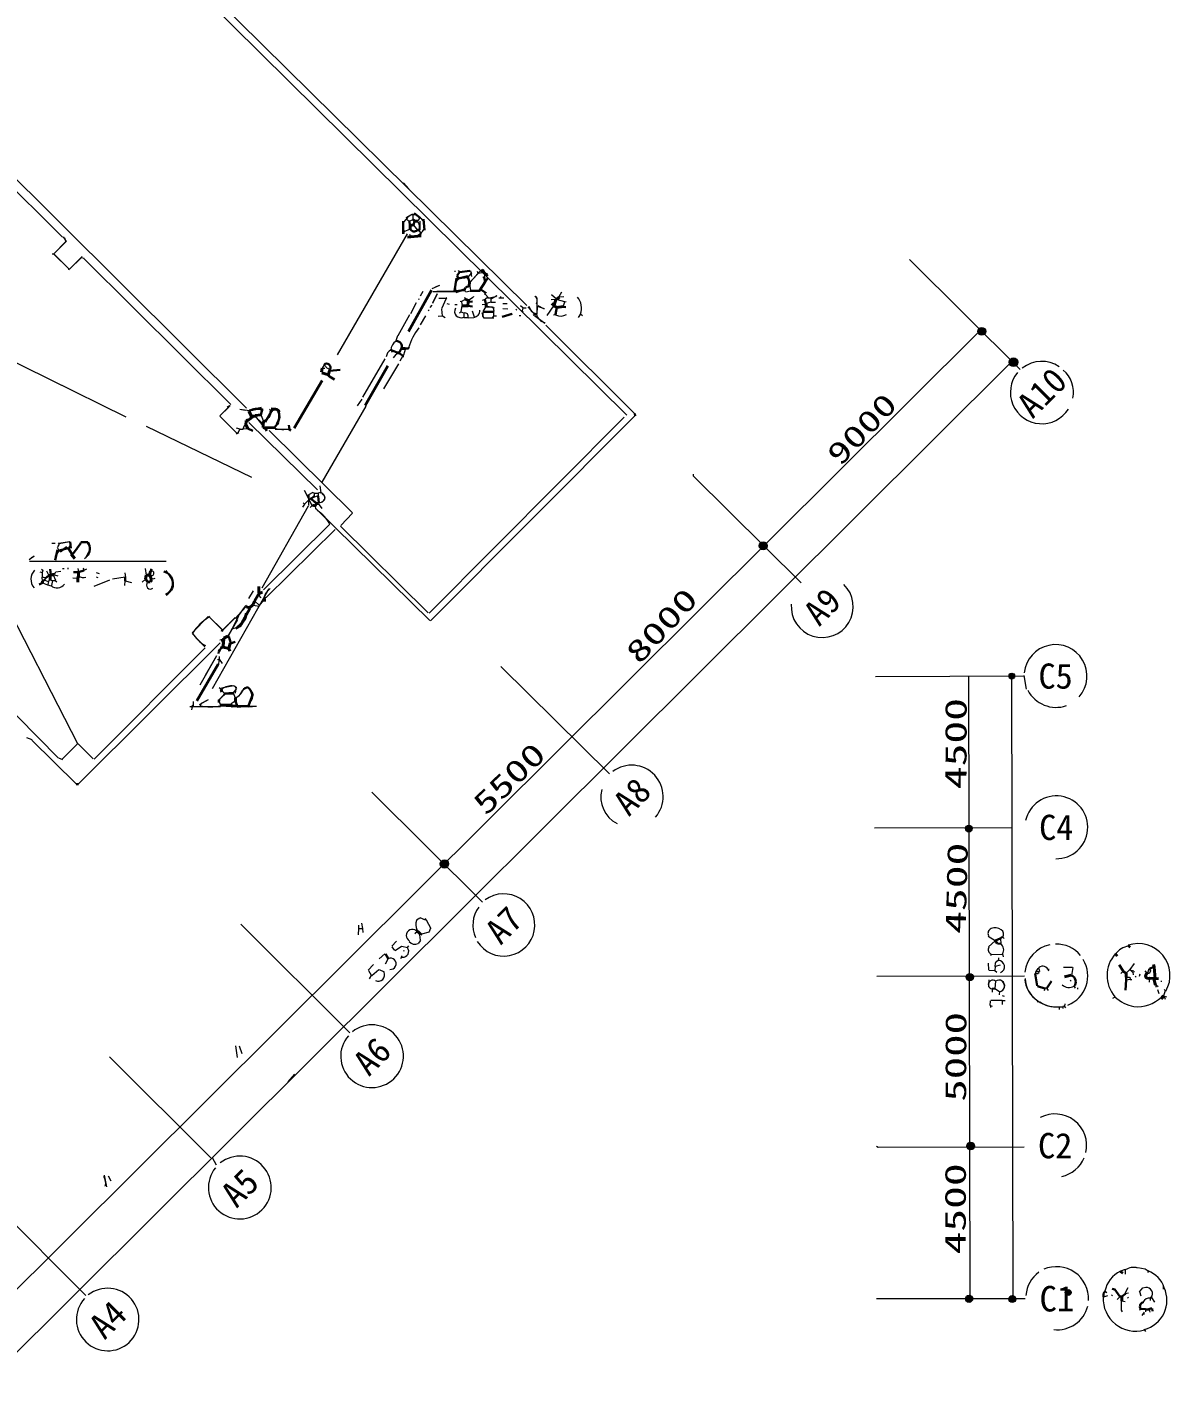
# Model space of a CAD drawing. Header units: millimetres. Extents: x -22015 to 140060, y -26591 to 87788.
# Drawn here: x 104896 to 138871, y 2743 to 42796 of the extents above; entities that cross this region are included whole.
import ezdxf
from ezdxf.enums import TextEntityAlignment as Align

# ---------------------------------------------------------------- set-up
doc = ezdxf.new("R2010")
doc.units = ezdxf.units.MM
for name, color, linetype, lineweight in [('A_MED', 9, 'CONTINUOUS', 20), ('A_THIN', 8, 'CONTINUOUS', 15), ('AXIS', 1, 'CONTINUOUS', 15), ('AXIS_SYM', 1, 'CONTINUOUS', 20), ('AXIS_TEXT', 1, 'CONTINUOUS', 13), ('CHECK', 2, 'CONTINUOUS', 35), ('DIM', 3, 'CONTINUOUS', 15), ('DIM_TEXT', 3, 'CONTINUOUS', 13), ('FRAME', 8, 'CONTINUOUS', 90), ('P_NOMARK', 6, 'CONTINUOUS', 35), ('P_R', 5, 'CONTINUOUS', 40), ('P_R_MARK', 5, 'CONTINUOUS', 25), ('SYM', 4, 'CONTINUOUS', 25), ('TEXT_SHAPE', 7, 'CONTINUOUS', 30)]:
    doc.layers.add(name, color=color, linetype=linetype, lineweight=lineweight)
doc.styles.add('JP', font='msgothic.ttc')

msp = doc.modelspace()

# ---------------------------------------------------------------- hatches: boundary and pattern name
at = {"layer": 'DIM'}
h = msp.add_hatch(color=7, dxfattribs=at)
h.dxf.hatch_style = 1
edge = h.paths.add_edge_path()
edge.add_arc((133274, 33746), 117, 0, 360)
h = msp.add_hatch(color=7, dxfattribs=at)
h.dxf.hatch_style = 1
edge = h.paths.add_edge_path()
edge.add_arc((134216, 32825), 129, 0, 360)
h = msp.add_hatch(color=7, dxfattribs=at)
h.dxf.hatch_style = 1
edge = h.paths.add_edge_path()
edge.add_arc((126779, 27369), 120, 0, 360)
h = msp.add_hatch(color=7, dxfattribs=at)
h.dxf.hatch_style = 1
edge = h.paths.add_edge_path()
edge.add_arc((134168, 23494), 90, 0, 360)
h = msp.add_hatch(color=7, dxfattribs=at)
h.dxf.hatch_style = 1
edge = h.paths.add_edge_path()
edge.add_arc((132890, 18960), 99.2, 0, 360)
h = msp.add_hatch(color=7, dxfattribs=at)
h.dxf.hatch_style = 1
edge = h.paths.add_edge_path()
edge.add_arc((117304, 17910), 123, 0, 360)
h = msp.add_hatch(color=7, dxfattribs=at)
h.dxf.hatch_style = 1
edge = h.paths.add_edge_path()
edge.add_arc((132918, 14542), 108, 0, 360)
h = msp.add_hatch(color=7, dxfattribs=at)
h.dxf.hatch_style = 1
edge = h.paths.add_edge_path()
edge.add_arc((132944, 9523), 114, 0, 360)
h = msp.add_hatch(color=7, dxfattribs=at)
h.dxf.hatch_style = 1
edge = h.paths.add_edge_path()
edge.add_arc((135843, 5168), 90, 0, 360)
h = msp.add_hatch(color=7, dxfattribs=at)
h.dxf.hatch_style = 1
edge = h.paths.add_edge_path()
edge.add_arc((132897, 4982), 107, 0, 360)
h = msp.add_hatch(color=7, dxfattribs=at)
h.dxf.hatch_style = 1
edge = h.paths.add_edge_path()
edge.add_arc((134182, 4973), 103, 0, 360)

# ---------------------------------------------------------------- linework, layer by layer
at = {"layer": 'A_MED', "lineweight": 20}
for p, q in [((116196, 36645), (114115, 33046)), ((106509, 35945), (106592, 35924)), ((111845, 31259), (111922, 31071)), ((113672, 29258), (114978, 31525)), ((111348, 30940), (111313, 30839)), ((111456, 30846), (111320, 30834)), ((111404, 30958), (111353, 30941)), ((111669, 31219), (111902, 30995)), ((111218, 30837), (111319, 30837)), ((112272, 30838), (112721, 30838)), ((113370, 28570), (113145, 29012)), ((113395, 28952), (113261, 28881)), ((113544, 28859), (113296, 28760)), ((113432, 28931), (113398, 28948)), ((113431, 28930), (113431, 28846)), ((113617, 28950), (113550, 28932)), ((113550, 28931), (113550, 28846)), ((113250, 28552), (111873, 26113)), ((113257, 28715), (113141, 28611)), ((113262, 28761), (113261, 28711)), ((113548, 28625), (113656, 28479)), ((114571, 28335), (114222, 27977)), ((104976, 26917), (109038, 26908)), ((107347, 26345), (106880, 26157)), ((111776, 25902), (111845, 25819)), ((111993, 25843), (111798, 25600)), ((110286, 25267), (109805, 24783)), ((110319, 25280), (110301, 25247)), ((111412, 25561), (111164, 25300)), ((111388, 25617), (111424, 25551)), ((111624, 25601), (111795, 25578)), ((110610, 24080), (110592, 23843)), ((134528, 23510), (134594, 23109)), ((110790, 22962), (110586, 22777)), ((110782, 22973), (110622, 22798)), ((110676, 23148), (111041, 23214)), ((110684, 23063), (110770, 22981)), ((111114, 23115), (111023, 23002)), ((111023, 22998), (111089, 22845)), ((111044, 23204), (111107, 23171)), ((111053, 23210), (111122, 23127)), ((111112, 23167), (111088, 22991)), ((111460, 23170), (111606, 22978)), ((109737, 22595), (110648, 22593)), ((110613, 22744), (110647, 22626)), ((110623, 22796), (110617, 22746)), ((111089, 22752), (110967, 22672)), ((111482, 22597), (111719, 22598)), ((105046, 21602), (104896, 21656)), ((105955, 21035), (106390, 21468)), ((105834, 21062), (105949, 21019)), ((111092, 12497), (111141, 12154)), ((111199, 12499), (111282, 12273)), ((130145, 9519), (130196, 9485)), ((110399, 9185), (110517, 8964)), ((107194, 8659), (107259, 8307)), ((107310, 8639), (107388, 8484)), ((137535, 5855), (137399, 5806)), ((138135, 5873), (138225, 5808))]:
    msp.add_line(p, q, dxfattribs=at)
for centre, radius, start, end in [((113607, 28797), 141, 255.165, 85.7987), ((113646, 28795), 109, 280.6116, 79.1409), ((111190, 23858), 1649, 122.5627, 146.3504), ((110971, 22746), 459, 80.9675, 128.6514), ((111658, 22730), 488, 115.6788, 160.0408), ((110339, 24045), 1463, 258.2978, 282.4375), ((137983, 14592), 983, 138.9088, 220.0714), ((137791, 14796), 697, 102.9924, 141.0966), ((137926, 14596), 945, 330.5434, 108.3592), ((138010, 14777), 1128, 226.3415, 259.2316), ((137894, 14732), 1067, 264.8857, 312.796), ((106896, 8425), 342, 344.3577, 33.6692), ((137762, 5040), 844, 115.4384, 168.6897), ((137784, 5454), 459, 74.4367, 122.0609), ((137964, 5090), 762, 16.626, 70.3164), ((137888, 4934), 890, 284.1846, 24.9101), ((137850, 4986), 967, 177.0978, 285.5889)]:
    msp.add_arc(centre, radius, start, end, dxfattribs=at)
at = {"layer": 'A_THIN', "lineweight": 15}
for p, q in [((122723, 31251), (102610, 51144)), ((92209, 50557), (111419, 31463)), ((119751, 34517), (110056, 44081)), ((101195, 41276), (105949, 36542)), ((116089, 38160), (116247, 37979)), ((105969, 36560), (106059, 36415)), ((106015, 36524), (106053, 36409)), ((105642, 36051), (105710, 36051)), ((106047, 36404), (105700, 36057)), ((106046, 36405), (105704, 36058)), ((105698, 36043), (106144, 35603)), ((105701, 36042), (106142, 35605)), ((106537, 35970), (106163, 35599)), ((106163, 35595), (106504, 35936)), ((106590, 35916), (110954, 31572)), ((106151, 35612), (106131, 35563)), ((116465, 34591), (116297, 34269)), ((101622, 34274), (107838, 31203)), ((116742, 34208), (116588, 33938)), ((120316, 33929), (122955, 31300)), ((115530, 32924), (114871, 31792)), ((115936, 32782), (115489, 32041)), ((114851, 31732), (114712, 31531)), ((110938, 31537), (110633, 31229)), ((110897, 31496), (110633, 31229)), ((111219, 31428), (111509, 31392)), ((111220, 31431), (111381, 31398)), ((112100, 31429), (112151, 31378)), ((108441, 30922), (111571, 29405)), ((110631, 31219), (111137, 30723)), ((110632, 31220), (111137, 30718)), ((111118, 30878), (111221, 30846)), ((111488, 31039), (113535, 29033)), ((111681, 31226), (111875, 30977)), ((122646, 31189), (116846, 25363)), ((122963, 31238), (116894, 25137)), ((111224, 30834), (111160, 30729)), ((114574, 28345), (112095, 30800)), ((124693, 29498), (124693, 29448)), ((113431, 28930), (113550, 28931)), ((113599, 29150), (113629, 28949)), ((102792, 28523), (106406, 21467)), ((113148, 28605), (113082, 28519)), ((113109, 28643), (113143, 28609)), ((113262, 28795), (113262, 28761)), ((113262, 28761), (113295, 28761)), ((113380, 28576), (113312, 28508)), ((113461, 28558), (113474, 28457)), ((113492, 28469), (116873, 25151)), ((113894, 28016), (111930, 26060)), ((114053, 27852), (112009, 25829)), ((114217, 27955), (116822, 25378)), ((112086, 26091), (110405, 23114)), ((111617, 26026), (111484, 25798)), ((111666, 25725), (111800, 25606)), ((111928, 25757), (111800, 25597)), ((110311, 25253), (110704, 24868)), ((110313, 25258), (110703, 24864)), ((111088, 25235), (110720, 24859)), ((111162, 25301), (111092, 25219)), ((111182, 25291), (111142, 25192)), ((111384, 25578), (111176, 25290)), ((111088, 25224), (110717, 24866)), ((111156, 25175), (110862, 24683)), ((110872, 24676), (111147, 25187)), ((111027, 24977), (111011, 24909)), ((111223, 24958), (111017, 24898)), ((111101, 25215), (111135, 25197)), ((110639, 24485), (106425, 20294)), ((109804, 24760), (110187, 24367)), ((110708, 24588), (110624, 24568)), ((110771, 24602), (110754, 24484)), ((110188, 24332), (106890, 21029)), ((110041, 23237), (110527, 24086)), ((110202, 23520), (110543, 24111)), ((110664, 24377), (110585, 24166)), ((110605, 24080), (110605, 23995)), ((110606, 23991), (110555, 23975)), ((110612, 24000), (110701, 23868)), ((103671, 23243), (105828, 21061)), ((110604, 23153), (110686, 23098)), ((109808, 22592), (109787, 22491)), ((109832, 22744), (109838, 22610)), ((110284, 22788), (110012, 22636)), ((110074, 22678), (110040, 22611)), ((110284, 22787), (110076, 22677)), ((110980, 22661), (110979, 22628)), ((111484, 22583), (111720, 22603)), ((106361, 20294), (105040, 21590)), ((106421, 21486), (106860, 21039)), ((114750, 16094), (114749, 15993)), ((114838, 16146), (114874, 15994)), ((114754, 15992), (114736, 15807)), ((114749, 15993), (114868, 15993)), ((114865, 15993), (114877, 15874)), ((137226, 13949), (137158, 13914)), ((138693, 13970), (138727, 13886)), ((112850, 11658), (112650, 11432)), ((137539, 5846), (137538, 5711)), ((138219, 5794), (138201, 5761)), ((138111, 4056), (138142, 4004))]:
    msp.add_line(p, q, dxfattribs=at)
for centre, radius, start, end in [((112894, 27444), 1159, 29.932, 56.9428), ((112366, 25728), 438, 123.0454, 176.6714), ((110628, 25221), 922, 208.9865, 242.4448)]:
    msp.add_arc(centre, radius, start, end, dxfattribs=at)
at = {"layer": 'AXIS', "lineweight": 15}
for p, q in [((134416, 32613), (131130, 35882)), ((127905, 26272), (124697, 29446)), ((118983, 23781), (122209, 20592)), ((130119, 23482), (134536, 23505)), ((115150, 20046), (118432, 16770)), ((130089, 18983), (134172, 18995)), ((110364, 9167), (107354, 12170)), ((130197, 9487), (134531, 9498)), ((103439, 8290), (106645, 5081))]:
    msp.add_line(p, q, dxfattribs=at)
at = {"layer": 'AXIS', "lineweight": 20}
for p, q in [((114497, 12891), (111251, 16116)), ((134549, 14575), (130158, 14564)), ((134568, 4980), (130150, 4976))]:
    msp.add_line(p, q, dxfattribs=at)
at = {"layer": 'AXIS_SYM', "lineweight": 20}
for centre, radius, start, end in [((135060, 31913), 939, 56.4191, 128.1002), ((135061, 31933), 935, 140.8519, 327.7774), ((135106, 31925), 894, 349.1471, 48.5768), ((128533, 25562), 922, 175.5811, 45.7978), ((135466, 23496), 935, 318.9912, 173.8394), ((135484, 23515), 949, 207.6806, 288.8905), ((122871, 19912), 934, 319.1914, 126.9881), ((122832, 19895), 879, 165.1855, 243.1043), ((135490, 18998), 934, 268.983, 167.2848), ((119066, 16096), 926, 212.1348, 126.3462), ((119030, 16097), 881, 143.344, 205.0914), ((135480, 14594), 931, 101.3866, 173.8766), ((135490, 14588), 939, 39.6875, 91.4738), ((135497, 14580), 930, 291.2851, 31.4181), ((115153, 12194), 932, 139.1215, 128.7464), ((135450, 9534), 944, 347.2673, 117.7355), ((111223, 8288), 934, 141.0587, 128.5121), ((135464, 9531), 930, 281.6337, 337.4309), ((135527, 5010), 943, 126.3271, 175.5373), ((135496, 4983), 952, 356.9514, 113.4205), ((107296, 4364), 930, 137.948, 128.3161), ((135513, 5006), 948, 263.9925, 345.0123)]:
    msp.add_arc(centre, radius, start, end, dxfattribs=at)
at = {"layer": 'CHECK', "lineweight": 40}
for p, q in [((110878, 31528), (110896, 31495)), ((137633, 15472), (137682, 15436))]:
    msp.add_line(p, q, dxfattribs=at)
at = {"layer": 'CHECK', "lineweight": 30}
for p, q in [((122965, 31305), (122970, 31237)), ((106427, 20284), (106359, 20284))]:
    msp.add_line(p, q, dxfattribs=at)
at = {"layer": 'CHECK', "lineweight": 15}
msp.add_line((113262, 28771), (113261, 28571), dxfattribs=at)
at = {"layer": 'DIM', "lineweight": 15}
for p, q in [((95311, -3974), (133222, 33756)), ((134168, 32845), (96219, -4948)), ((132885, 23485), (132919, 4980)), ((134162, 23494), (134203, 4981))]:
    msp.add_line(p, q, dxfattribs=at)
at = {"layer": 'DIM'}
for centre, radius in [((133274, 33746), 117), ((134216, 32825), 129), ((126779, 27369), 120), ((134168, 23494), 90), ((132890, 18960), 99.2), ((117304, 17910), 123), ((132918, 14542), 108), ((132944, 9523), 114), ((135843, 5168), 90), ((132897, 4982), 107), ((134182, 4973), 103)]:
    msp.add_circle(centre, radius, dxfattribs=at)
at = {"layer": 'FRAME', "lineweight": 15}
for p, q in [((138698, 13974), (138765, 13956)), ((137013, 5064), (136895, 5027))]:
    msp.add_line(p, q, dxfattribs=at)
at = {"layer": 'FRAME', "lineweight": 20}
msp.add_line((137911, 5910), (138132, 5869), dxfattribs=at)
at = {"layer": 'FRAME', "lineweight": 40}
msp.add_line((138655, 5306), (138689, 5306), dxfattribs=at)
at = {"layer": 'P_NOMARK', "lineweight": 40}
for p, q in [((116918, 34968), (116235, 33743)), ((115625, 32725), (114951, 31540)), ((110579, 23845), (109950, 22757))]:
    msp.add_line(p, q, dxfattribs=at)
at = {"layer": 'P_R', "lineweight": 40}
for p, q in [((113675, 32287), (112839, 30865)), ((112690, 30837), (112740, 30801))]:
    msp.add_line(p, q, dxfattribs=at)
at = {"layer": 'P_R_MARK', "lineweight": 40}
for p, q in [((113667, 32649), (113647, 32531)), ((113657, 32511), (113863, 32453)), ((113892, 32581), (113858, 32463))]:
    msp.add_line(p, q, dxfattribs=at)
at = {"layer": 'P_R_MARK', "lineweight": 20}
msp.add_line((113725, 32751), (113673, 32650), dxfattribs=at)
at = {"layer": 'P_R_MARK', "lineweight": 15}
for p, q in [((113679, 32647), (113747, 32647)), ((113728, 32746), (113827, 32643)), ((113836, 32651), (113870, 32617)), ((113866, 32613), (113899, 32613))]:
    msp.add_line(p, q, dxfattribs=at)
at = {"layer": 'P_R_MARK', "lineweight": 30}
for p, q in [((113862, 32460), (113877, 32398)), ((113899, 32613), (113899, 32579)), ((114206, 32598), (113900, 32573)), ((113885, 32405), (114037, 32314))]:
    msp.add_line(p, q, dxfattribs=at)
msp.add_arc((113805, 32674), 112, 327.2629, 135.1319, dxfattribs=at)
at = {"layer": 'SYM', "lineweight": 30}
for p, q in [((116405, 37255), (116584, 37125)), ((116079, 37024), (116078, 36644)), ((116264, 37024), (116275, 36888)), ((116372, 37063), (116423, 37030)), ((116419, 37024), (116386, 36906)), ((116679, 37077), (116709, 36756)), ((116503, 36754), (116537, 36754))]:
    msp.add_line(p, q, dxfattribs=at)
at = {"layer": 'SYM', "lineweight": 20}
for p, q in [((116357, 37228), (116158, 37121)), ((116180, 37071), (116265, 37021)), ((116369, 37058), (116267, 37024)), ((116382, 36903), (116501, 36752)), ((116570, 37110), (116500, 37027)), ((116572, 37024), (116571, 36754)), ((116534, 36751), (116603, 36668))]:
    msp.add_line(p, q, dxfattribs=at)
at = {"layer": 'SYM', "lineweight": 40}
for p, q in [((116385, 36909), (116283, 36896)), ((116284, 36889), (116283, 36788)), ((116419, 37024), (116504, 37024)), ((116609, 36589), (116208, 36547))]:
    msp.add_line(p, q, dxfattribs=at)
at = {"layer": 'SYM', "lineweight": 15}
for p, q in [((116369, 37210), (116369, 37058)), ((116097, 36720), (116096, 36652)), ((116286, 36780), (116102, 36706)), ((116302, 36564), (116234, 36529)), ((116264, 36635), (116298, 36567))]:
    msp.add_line(p, q, dxfattribs=at)
at = {"layer": 'SYM', "lineweight": 20}
for centre, radius, start, end in [((116319, 36872), 258, 123.8992, 214.3684), ((116363, 37011), 197, 88.1733, 160.483), ((116420, 37039), 174, 24.7412, 106.497), ((116358, 36871), 211, 326.8507, 46.2506), ((116437, 36884), 277, 307.9418, 58.9892), ((112501, 31546), 718, 250.9449, 285.0888), ((110882, 23287), 489, 295.6059, 341.8442)]:
    msp.add_arc(centre, radius, start, end, dxfattribs=at)
at = {"layer": 'SYM', "lineweight": 30}
for centre, radius, start, end in [((116407, 36860), 145, 210.2876, 312.325), ((116387, 36836), 278, 251.9225, 322.6369), ((110805, 24156), 213, 112.3497, 177.8334)]:
    msp.add_arc(centre, radius, start, end, dxfattribs=at)
at = {"layer": 'TEXT_SHAPE', "lineweight": 15}
for p, q in [((117601, 35539), (117635, 35539)), ((117716, 35553), (117752, 35504)), ((118276, 35539), (118294, 35472)), ((118498, 35493), (118296, 35470)), ((118447, 35354), (118481, 35354)), ((118454, 35593), (118505, 35492)), ((118502, 35489), (118487, 35353)), ((116666, 34931), (116582, 34795)), ((117093, 34862), (116951, 34569)), ((117092, 34862), (116954, 34593)), ((117633, 34933), (117074, 34929)), ((116547, 34711), (116529, 34678)), ((116933, 34528), (116869, 34458)), ((117141, 34731), (117345, 34730)), ((117352, 34725), (117217, 34410)), ((117379, 34743), (117346, 34725)), ((117377, 34572), (117445, 34556)), ((117615, 34542), (117683, 34542)), ((117769, 34647), (117820, 34631)), ((118173, 34780), (118155, 34747)), ((118528, 34843), (118608, 34754)), ((118920, 34746), (118971, 34746)), ((118971, 34780), (118971, 34746)), ((118971, 34746), (119073, 34746)), ((119567, 34515), (119639, 34452)), ((120058, 34490), (120273, 34423)), ((120076, 34512), (120269, 34416)), ((120547, 34505), (120346, 34215)), ((120659, 34695), (120873, 34632)), ((120852, 34773), (120716, 34762)), ((120920, 34626), (120869, 34609)), ((116263, 34235), (115915, 33610)), ((116852, 34390), (116818, 34356)), ((117242, 34200), (117123, 34183)), ((117220, 34406), (117240, 34204)), ((118124, 34357), (118184, 34175)), ((118766, 34206), (118851, 34206)), ((119427, 34409), (119461, 34375)), ((119528, 34215), (119579, 34215)), ((119611, 34353), (119644, 34336)), ((119632, 34442), (119612, 34359)), ((119631, 34443), (119732, 34443)), ((120005, 34253), (119937, 34219)), ((119986, 34217), (120287, 33984)), ((120613, 34240), (120545, 34222)), ((121357, 34257), (121406, 34221)), ((115909, 33613), (115863, 33461)), ((115899, 33105), (115779, 32954)), ((116060, 32993), (115976, 32856)), ((116150, 33236), (116084, 33033)), ((105635, 27443), (105736, 27447)), ((105821, 27454), (105855, 27420)), ((105110, 27063), (104962, 26948)), ((105113, 27056), (105024, 27013)), ((105277, 26594), (105344, 26576)), ((105330, 26679), (105370, 26646)), ((105369, 26642), (105344, 26575)), ((105346, 26447), (105448, 26415)), ((105954, 26694), (106005, 26694)), ((106107, 26711), (106107, 26677)), ((106565, 26711), (106583, 26644)), ((106953, 26574), (107039, 26545)), ((106954, 26443), (107003, 26423)), ((107815, 26436), (107443, 26380)), ((108413, 26696), (108437, 26493)), ((105426, 26350), (105529, 26305)), ((105655, 26338), (105629, 26184)), ((105648, 26339), (105733, 26339)), ((105732, 26337), (105781, 26301)), ((116730, 16298), (116751, 16249)), ((116615, 15811), (116632, 15788)), ((133833, 15690), (133843, 15538)), ((115537, 15241), (115363, 15091)), ((116083, 15351), (116101, 15318)), ((116237, 15472), (116201, 15423)), ((133895, 15235), (133910, 15150)), ((116014, 15180), (116050, 15131)), ((133554, 15215), (133536, 15182)), ((133825, 14898), (133670, 14856)), ((133771, 15115), (133771, 15031)), ((115135, 14608), (115064, 14498)), ((134956, 14647), (134871, 14642)), ((134888, 14711), (134973, 14711)), ((134976, 14710), (134960, 14648)), ((134967, 14799), (134990, 14716)), ((135244, 14779), (135278, 14779)), ((135923, 14457), (135905, 14424)), ((137475, 14718), (137409, 14649)), ((137564, 14546), (137666, 14542)), ((137671, 14540), (137686, 14478)), ((137682, 14763), (137716, 14745)), ((137682, 14477), (137733, 14477)), ((137709, 14740), (137760, 14689)), ((137720, 14756), (137791, 14731)), ((137764, 14696), (137779, 14612)), ((137785, 14714), (137819, 14714)), ((137855, 14577), (137837, 14544)), ((137970, 14630), (137952, 14563)), ((138125, 14733), (138177, 14666)), ((138245, 14787), (138198, 14667)), ((138208, 14664), (138259, 14664)), ((138262, 14511), (138246, 14393)), ((138294, 14731), (138258, 14664)), ((138261, 14783), (138295, 14733)), ((138597, 14427), (138631, 14427)), ((133805, 14118), (133792, 14017)), ((135158, 14221), (135126, 14136)), ((135204, 14219), (135253, 14150)), ((136123, 14222), (136123, 14189)), ((138444, 14309), (138444, 14242)), ((138447, 14313), (138516, 14265)), ((138497, 14175), (138534, 14058)), ((138698, 14174), (138732, 14140)), ((133530, 13698), (133580, 13678)), ((133530, 13696), (133530, 13646)), ((133885, 13997), (133936, 13980)), ((133886, 13849), (133886, 13730)), ((134939, 13831), (134921, 13798)), ((135579, 13665), (135579, 13580)), ((135731, 13685), (135680, 13669)), ((135681, 13665), (135681, 13614)), ((135728, 13679), (135764, 13630)), ((135748, 13749), (135730, 13682)), ((136947, 5207), (136996, 5171)), ((137129, 5100), (137163, 5083)), ((137384, 5052), (137303, 4963)), ((137435, 4917), (137536, 4897)), ((137639, 5150), (137537, 5133)), ((137637, 5021), (137603, 5003)), ((138095, 4866), (138061, 4866)), ((138282, 5002), (138282, 4934)), ((138316, 5019), (138408, 4878)), ((138067, 4536), (138030, 4488)), ((138105, 4583), (138072, 4532)), ((138077, 4529), (138111, 4529)), ((138145, 4664), (138145, 4596))]:
    msp.add_line(p, q, dxfattribs=at)
at = {"layer": 'TEXT_SHAPE', "lineweight": 30}
for p, q in [((117662, 35328), (117605, 34952)), ((117756, 35503), (117683, 35406)), ((117684, 35403), (117717, 35319)), ((118006, 35361), (117718, 35329)), ((117996, 35382), (117720, 35317)), ((117753, 35505), (118057, 35546)), ((118002, 35352), (118048, 35215)), ((118587, 35317), (118348, 34973)), ((118403, 35586), (118599, 35401)), ((118486, 35355), (118512, 35218)), ((117904, 34968), (117633, 34944)), ((117891, 34994), (117643, 34915)), ((117932, 35052), (117898, 34967)), ((118038, 35089), (117937, 35055)), ((118073, 34960), (118361, 34948)), ((118074, 34948), (118366, 34948)), ((118517, 35217), (118355, 34970)), ((118388, 34992), (118547, 34876)), ((118004, 34503), (118140, 34488)), ((118141, 34636), (118022, 34624)), ((118506, 34693), (118535, 34574)), ((120642, 34462), (120606, 34242)), ((120831, 34479), (120916, 34465)), ((118762, 34324), (118466, 34323)), ((119019, 34174), (119315, 34271)), ((120003, 34257), (120037, 34257)), ((116026, 33245), (115963, 33107)), ((116236, 33254), (116253, 33238)), ((115715, 33192), (115749, 33174)), ((115750, 33178), (115903, 33112)), ((115959, 33092), (116060, 33024)), ((116069, 33037), (116069, 33004)), ((116137, 33240), (116239, 33240)), ((111868, 31470), (111508, 31394)), ((111887, 31410), (111845, 31260)), ((111880, 31412), (111914, 31412)), ((112162, 31372), (111980, 31047)), ((111540, 31149), (111407, 31100)), ((111605, 31190), (111410, 31048)), ((111456, 30857), (111609, 30791)), ((112683, 30957), (112695, 30839)), ((113262, 28880), (113262, 28795)), ((113431, 28846), (113346, 28761)), ((113555, 28846), (113570, 28644)), ((113307, 28783), (113526, 28623)), ((113346, 28761), (113500, 28629)), ((105802, 27245), (105734, 26941)), ((106123, 27296), (105855, 27230)), ((106086, 27340), (105881, 27191)), ((106129, 27288), (106225, 27132)), ((106178, 27490), (106203, 27295)), ((106252, 27114), (106501, 27452)), ((106498, 27475), (106701, 27482)), ((105549, 26489), (105445, 26406)), ((105589, 26677), (105602, 26508)), ((106276, 26587), (106428, 26582)), ((106582, 26639), (106431, 26586)), ((108596, 26680), (108578, 26612)), ((105360, 26271), (105262, 26214)), ((105428, 26356), (105361, 26321)), ((107817, 26425), (107817, 26324)), ((108430, 26377), (108481, 26293)), ((110711, 24873), (110690, 24824)), ((110896, 24677), (110957, 24472)), ((111083, 24514), (110947, 24464)), ((110687, 23100), (110687, 23066)), ((111026, 22993), (110772, 22978)), ((111021, 22982), (110772, 22982)), ((111364, 23131), (111448, 23167)), ((111607, 22960), (111482, 22611)), ((110966, 22664), (110954, 22628)), ((111008, 22590), (111144, 22605)), ((111094, 22746), (111142, 22611)), ((111143, 22602), (111482, 22606)), ((111146, 22583), (111482, 22611)), ((133819, 15698), (133683, 15631)), ((133891, 15741), (133822, 15691)), ((115550, 15237), (115631, 15100)), ((133684, 15619), (133733, 15546)), ((133738, 15545), (133840, 15535)), ((137356, 14907), (137483, 14716)), ((138394, 14852), (138256, 14788)), ((134858, 14641), (134921, 14286)), ((135350, 14421), (135209, 14221)), ((137568, 14460), (137543, 14156)), ((137564, 14545), (137564, 14460)), ((138174, 14664), (138208, 14664)), ((133666, 14207), (133581, 14192)), ((134933, 14274), (135154, 14210)), ((136938, 5208), (136889, 5139)), ((137148, 5274), (137233, 5260)), ((137230, 5253), (137380, 5049)), ((136893, 5136), (136893, 5034)), ((137384, 5052), (137435, 5052)), ((137543, 5128), (137440, 5045)), ((138314, 5021), (138281, 5003)), ((137976, 4683), (138146, 4674)), ((138145, 4664), (138247, 4664)), ((138244, 4672), (138329, 4701)), ((138338, 4693), (138352, 4614))]:
    msp.add_line(p, q, dxfattribs=at)
at = {"layer": 'TEXT_SHAPE', "lineweight": 20}
for p, q in [((117754, 35504), (118074, 35547)), ((118102, 35473), (118000, 35360)), ((118301, 35467), (118068, 35209)), ((118362, 35537), (118073, 35209)), ((118077, 35543), (118110, 35375)), ((118079, 35535), (118108, 35474)), ((118499, 35490), (118583, 35455)), ((117155, 35108), (116929, 35005)), ((116955, 34930), (117633, 34931)), ((117158, 35104), (117025, 35061)), ((117901, 34962), (117935, 34928)), ((117939, 34924), (118076, 34951)), ((118056, 35086), (118080, 34966)), ((120788, 34908), (120708, 34770)), ((117826, 34510), (117794, 34324)), ((117815, 34626), (117831, 34508)), ((117919, 34697), (117816, 34631)), ((117905, 34762), (117923, 34695)), ((118152, 34753), (118023, 34659)), ((118513, 34696), (118428, 34664)), ((118546, 34547), (118428, 34531)), ((118533, 34483), (118444, 34334)), ((118598, 34747), (118511, 34699)), ((118682, 34613), (118547, 34578)), ((118547, 34476), (118733, 34474)), ((118551, 34507), (118789, 34447)), ((118598, 34746), (118683, 34746)), ((118683, 34746), (118682, 34611)), ((118682, 34611), (118818, 34618)), ((118818, 34769), (118683, 34744)), ((118858, 34803), (118700, 34712)), ((118743, 34473), (118774, 34342)), ((118855, 34812), (118821, 34767)), ((119038, 34578), (119173, 34570)), ((119780, 34479), (119993, 34236)), ((119999, 34791), (120061, 34719)), ((120058, 34477), (120046, 34257)), ((120055, 34713), (120054, 34477)), ((120054, 34477), (120054, 34257)), ((120479, 34690), (120614, 34698)), ((120491, 34844), (120631, 34714)), ((120875, 34611), (120838, 34493)), ((117243, 34207), (117328, 34157)), ((117798, 34327), (117749, 34291)), ((117801, 34324), (117886, 34291)), ((117885, 34289), (117885, 34154)), ((117885, 34154), (118004, 34154)), ((118175, 34152), (118005, 34138)), ((118415, 34307), (118467, 34145)), ((118456, 34324), (118440, 34189)), ((118442, 34186), (118476, 34147)), ((118767, 34335), (118462, 34319)), ((118478, 34150), (118715, 34144)), ((118478, 34149), (118769, 34145)), ((118722, 34133), (118773, 34200)), ((118766, 34341), (118766, 34206)), ((119039, 34425), (119192, 34410)), ((119269, 34270), (119040, 34182)), ((121353, 34262), (121275, 34155)), ((115751, 33171), (115735, 33120)), ((116066, 33001), (116083, 32984)), ((105797, 27332), (105848, 27231)), ((105854, 27420), (105802, 27337)), ((105847, 27450), (106159, 27494)), ((105852, 27436), (106173, 27500)), ((106196, 27419), (106123, 27286)), ((106182, 27483), (106197, 27421)), ((106498, 27456), (106565, 27490)), ((106567, 27493), (106703, 27471)), ((105854, 27234), (105737, 27064)), ((105336, 26439), (105344, 26320)), ((105344, 26575), (105344, 26440)), ((105475, 26623), (105546, 26490)), ((105672, 26510), (105747, 26345)), ((105711, 26508), (105812, 26473)), ((105748, 26588), (105714, 26526)), ((105904, 26601), (105751, 26587)), ((106409, 26694), (106429, 26593)), ((106667, 26674), (106583, 26639)), ((107809, 26561), (107820, 26425)), ((109023, 26631), (109235, 26316)), ((105359, 26267), (105510, 26213)), ((105449, 26405), (105432, 26354)), ((105510, 26211), (105612, 26180)), ((105533, 26304), (105518, 26219)), ((105579, 26357), (105529, 26305)), ((105580, 26355), (105648, 26337)), ((106258, 26414), (106411, 26404)), ((107808, 26325), (107796, 26189)), ((107817, 26327), (108005, 26280)), ((108423, 26379), (108323, 26292)), ((108696, 26398), (108594, 26364)), ((116578, 16301), (116476, 16234)), ((116745, 16239), (116582, 16304)), ((116759, 16253), (116901, 15987)), ((116508, 15897), (116424, 15827)), ((116532, 15540), (116600, 15636)), ((116596, 15640), (116577, 15807)), ((116852, 15884), (116626, 15821)), ((116885, 15978), (116852, 15893)), ((133461, 15762), (133675, 15629)), ((133671, 15622), (133476, 15445)), ((133891, 15741), (133942, 15690)), ((115744, 15446), (115825, 15341)), ((115880, 15609), (115745, 15461)), ((115838, 15337), (116028, 15464)), ((116038, 15465), (116205, 15423)), ((115197, 14918), (115042, 14751)), ((115631, 15097), (115543, 14929)), ((116053, 15131), (116003, 15095)), ((133467, 14963), (133472, 14760)), ((133890, 15220), (133551, 15207)), ((133671, 14964), (133660, 14863)), ((133669, 14862), (133668, 14744)), ((133765, 15039), (133670, 14969)), ((135701, 14844), (135967, 14842)), ((135978, 14829), (135945, 14593)), ((137801, 14951), (137672, 14772)), ((115043, 14738), (115129, 14604)), ((115144, 14597), (115350, 14767)), ((115360, 14771), (115513, 14704)), ((133484, 14460), (133473, 14254)), ((133481, 14750), (133668, 14741)), ((133679, 14423), (133662, 14204)), ((133668, 14744), (133719, 14693)), ((134884, 14712), (134867, 14644)), ((134943, 14805), (134881, 14716)), ((135240, 14778), (135256, 14727)), ((137682, 14477), (137564, 14457)), ((137675, 14772), (137568, 14660)), ((133582, 14186), (133582, 14102)), ((133666, 14202), (133802, 14119)), ((135157, 14222), (135208, 14222)), ((136018, 14270), (136054, 14221)), ((138730, 14141), (138679, 13989)), ((133527, 13844), (133517, 13697)), ((133886, 13849), (133547, 13847)), ((133886, 13849), (133971, 13849)), ((135579, 13665), (135681, 13665)), ((138678, 13986), (138694, 13969)), ((137616, 5308), (137530, 5140)), ((137966, 5187), (138062, 5306)), ((138061, 5311), (138147, 5326)), ((137422, 4917), (137420, 4646)), ((138012, 5058), (137970, 5188)), ((137415, 4645), (137449, 4594)), ((137979, 4679), (137963, 4629)), ((138253, 4665), (138267, 4580))]:
    msp.add_line(p, q, dxfattribs=at)
at = {"layer": 'TEXT_SHAPE', "lineweight": 40}
for p, q in [((118052, 35219), (118036, 35084)), ((117835, 34509), (118005, 34509)), ((117923, 34701), (118023, 34663)), ((118012, 34628), (118002, 34509)), ((118022, 34661), (118022, 34627)), ((118547, 34577), (118547, 34543)), ((118547, 34543), (118547, 34476)), ((120494, 34577), (120560, 34525)), ((120562, 34492), (120648, 34463)), ((120563, 34528), (120563, 34494)), ((120614, 34697), (120569, 34527)), ((120631, 34714), (120665, 34714)), ((120835, 34486), (120649, 34453)), ((120716, 34765), (120665, 34714)), ((115900, 33105), (115968, 33105)), ((116036, 33240), (116137, 33240)), ((111492, 31370), (111568, 31223)), ((111845, 31267), (111674, 31239)), ((112157, 31440), (112338, 31424)), ((112343, 31421), (112392, 31348)), ((111407, 31091), (111404, 30955)), ((111415, 30960), (111461, 30857)), ((111579, 31224), (111545, 31145)), ((111575, 31226), (111676, 31226)), ((111912, 31007), (111915, 30888)), ((111933, 31073), (111917, 31006)), ((111917, 30883), (111979, 30868)), ((111977, 30870), (112027, 30785)), ((111980, 30873), (112268, 30887)), ((111147, 30734), (111165, 30701)), ((113380, 28579), (113465, 28561)), ((113497, 28627), (113462, 28560)), ((113498, 28626), (113549, 28626)), ((106213, 27123), (106317, 26990)), ((105547, 26491), (105581, 26491)), ((105581, 26491), (105581, 26356)), ((105598, 26508), (105666, 26508)), ((105716, 26528), (105664, 26512)), ((106424, 26476), (106407, 26408)), ((106428, 26576), (106428, 26475)), ((108436, 26494), (108423, 26375)), ((108444, 26493), (108546, 26493)), ((108570, 26614), (108539, 26495)), ((108549, 26495), (108595, 26358)), ((105360, 26322), (105360, 26271)), ((106411, 26407), (106410, 26289)), ((108562, 26294), (108477, 26290)), ((108598, 26357), (108565, 26295)), ((111788, 26159), (111787, 25956)), ((111655, 25721), (111620, 25620)), ((111768, 25912), (111656, 25722)), ((111798, 25955), (111778, 25906)), ((111900, 25986), (111798, 25952)), ((111932, 25753), (111999, 25753)), ((111521, 25509), (111223, 24973)), ((111425, 25557), (111510, 25523)), ((111619, 25625), (111505, 25519)), ((110702, 24585), (110733, 24483)), ((110759, 24605), (110709, 24585)), ((110741, 24486), (110721, 24351)), ((110871, 24684), (110751, 24618)), ((110938, 24471), (110893, 24317)), ((110726, 24354), (110894, 24316)), ((110896, 24317), (110926, 24232)), ((110686, 23068), (110637, 23048)), ((111093, 22847), (111093, 22746)), ((109837, 22612), (109804, 22594)), ((110568, 22745), (110618, 22745)), ((111143, 22597), (110648, 22629)), ((110652, 22627), (110957, 22628)), ((110971, 22625), (111005, 22591)), ((116479, 15945), (116515, 15896)), ((116516, 15898), (116601, 15814)), ((137246, 15238), (137298, 15172)), ((138379, 14917), (138397, 14850)), ((138403, 14850), (138427, 14495)), ((135935, 14604), (135731, 14555)), ((137479, 14713), (137563, 14661)), ((137564, 14663), (137564, 14545)), ((138259, 14515), (138395, 14500)), ((138393, 14495), (138443, 14309)), ((138394, 14495), (138428, 14495)), ((138530, 14505), (138428, 14491)), ((138676, 13992), (138626, 13942)), ((138629, 13938), (138663, 13904)), ((137402, 5793), (137468, 5741)), ((137435, 5052), (137435, 4917))]:
    msp.add_line(p, q, dxfattribs=at)
at = {"layer": 'TEXT_SHAPE', "lineweight": 20}
for centre, radius, start, end in [((117964, 35069), 341, 134.3427, 200.0709), ((118400, 34840), 116, 355.1291, 107.1555), ((119896, 34653), 169, 329.9799, 54.3668), ((120851, 34429), 528, 341.4084, 39.5441), ((117793, 34337), 187, 149.6245, 296.7788), ((117922, 34205), 88.2, 327.8797, 113.6525), ((118166, 34359), 193, 272.1815, 4.031), ((120760, 34550), 349, 244.5552, 299.5584), ((116035, 33183), 321, 121.2704, 178.8861), ((105937, 27620), 568, 300.7791, 343.6083), ((106419, 27285), 344, 302.1092, 32.6036), ((106565, 26601), 181, 222.7368, 297.4901), ((108606, 26552), 65.7, 223.9196, 113.7805), ((105790, 26396), 276, 229.8274, 323.4835), ((106435, 26196), 91.5, 104.6745, 104.6745), ((108565, 26198), 115, 133.2649, 311.2848), ((108779, 26270), 444, 309.6482, 4.9863), ((116789, 16104), 338, 157.7796, 207.1494), ((116355, 15780), 186, 53.3444, 240.339), ((133610, 15848), 150, 112.1682, 207.3097), ((133672, 15687), 325, 55.7998, 111.6056), ((133763, 15825), 160, 326.7272, 54.784), ((116070, 15312), 173, 264.1338, 38.7704), ((116423, 15717), 199, 213.6865, 301.0014), ((133614, 15362), 145, 150.4617, 246.4752), ((133702, 15359), 225, 326.2584, 52.3592), ((115703, 14941), 167, 261.9274, 115.678), ((133761, 14856), 188, 292.9938, 86.8937), ((135085, 14690), 179, 29.4177, 140.6856), ((115341, 14610), 187, 242.6322, 26.5621), ((133599, 14323), 130, 49.3992, 263.0157), ((133788, 14287), 169, 274.8971, 127.2261), ((135378, 14547), 825, 184.9898, 232.4955), ((133749, 14281), 200, 320.2386, 38.8048), ((135872, 14541), 304, 226.5904, 299.15), ((135485, 14561), 900, 232.9968, 275.9967), ((135449, 14422), 757, 234.417, 273.4407), ((138167, 5132), 184, 322.7286, 95.8365), ((138247, 4807), 192, 79.7927, 155.6307)]:
    msp.add_arc(centre, radius, start, end, dxfattribs=at)
at = {"layer": 'TEXT_SHAPE', "lineweight": 15}
for centre, radius, start, end in [((120099, 34550), 291, 191.2693, 251.8129), ((120360, 34324), 327, 191.6141, 258.3272), ((117943, 32729), 1789, 141.2731, 162.76), ((115824, 32974), 247, 117.0866, 177.3175), ((105392, 26375), 380, 135.0873, 221.7782), ((135335, 14505), 770, 179.7896, 239.3157)]:
    msp.add_arc(centre, radius, start, end, dxfattribs=at)
at = {"layer": 'TEXT_SHAPE', "lineweight": 30}
for centre, radius, start, end in [((115863, 33289), 175, 344.3608, 88.6721), ((111741, 31032), 414, 69.8903, 124.0077), ((111750, 31417), 395, 297.7363, 354.5166), ((111905, 31224), 489, 315.8936, 13.9984), ((112047, 31216), 351, 320.287, 20.6873), ((106415, 27286), 348, 318.6503, 32.068), ((108864, 26248), 372, 295.3428, 75.0815), ((111306, 22916), 285, 316.0096, 59.8196), ((135870, 14406), 200, 318.6265, 70.1311), ((138104, 4750), 127, 110.2492, 208.4425)]:
    msp.add_arc(centre, radius, start, end, dxfattribs=at)
at = {"layer": 'TEXT_SHAPE', "lineweight": 40}
for centre, radius, start, end in [((112269, 31307), 128, 17.5426, 148.7503), ((110766, 25476), 661, 301.1196, 350.591), ((138220, 14582), 75.6, 119.6456, 298.2756)]:
    msp.add_arc(centre, radius, start, end, dxfattribs=at)

# ---------------------------------------------------------------- texts
at = {"layer": 'AXIS_TEXT', "style": 'JP'}
for s, height, p in [('A10', 748.9, (135062, 31925)), ('A9', 741.8, (128534, 25566)), ('A8', 744, (122878, 19916)), ('A7', 741.6, (119070, 16093)), ('A6', 748.3, (115152, 12193)), ('A5', 753.7, (111220, 8282)), ('A4', 746.8, (107298, 4363))]:
    msp.add_text(s, height=height, rotation=45, dxfattribs=at).set_placement(p, align=Align.MIDDLE_CENTER)
for s, height, p in [('C5', 747.9, (135469, 23496)), ('C4', 749.5, (135489, 18997)), ('C2', 752.2, (135458, 9535)), ('C1', 758.5, (135508, 4983))]:
    msp.add_text(s, height=height, dxfattribs=at).set_placement(p, align=Align.MIDDLE_CENTER)
at = {"layer": 'DIM_TEXT', "style": 'JP'}
for s, height, rotation, width, p in [('9000', 641.6, 46.3503, 1.439488, (129075, 29713)), ('8000', 641.7, 47.2586, 1.505369, (123102, 23817)), ('4500', 643.7, 89.8345, 1.548141, (132820, 20131)), ('5500', 658.4, 44.3899, 1.428604, (118541, 19320)), ('4500', 609.8, 88.4828, 1.634448, (132793, 15825)), ('5000', 626.8, 89.8345, 1.563033, (132810, 10841)), ('4500', 626.8, 89.8345, 1.589982, (132797, 6297))]:
    msp.add_text(s, height=height, rotation=rotation, dxfattribs=dict(at, width=width)).set_placement(p)

doc.saveas('drawing.dxf')
